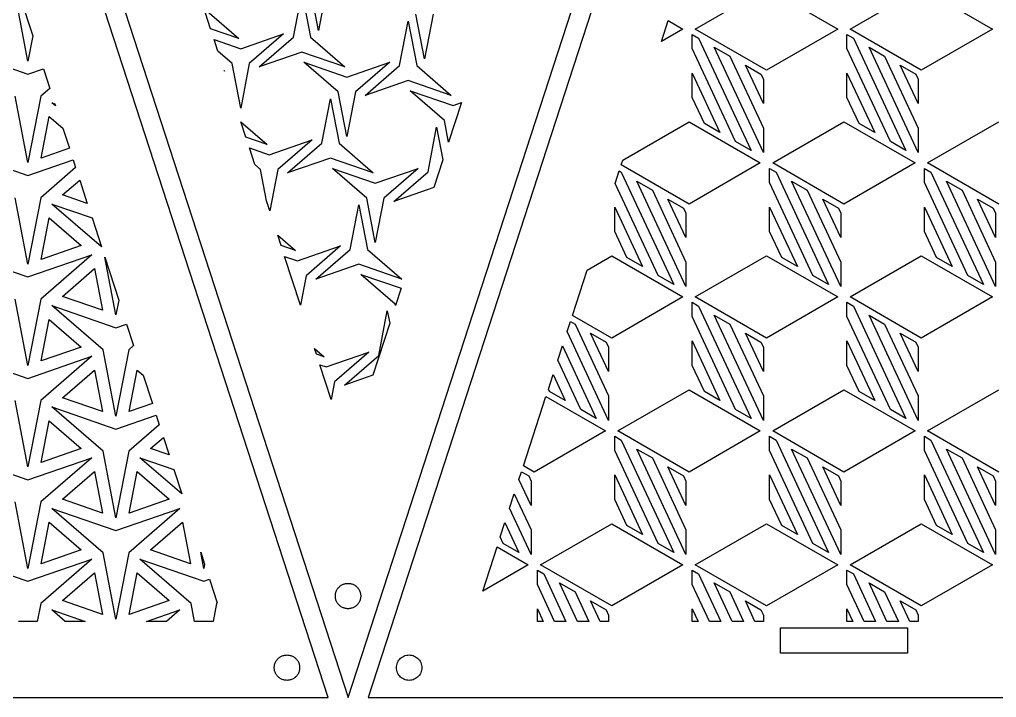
# Model space of a CAD drawing. Header units: metres. Extents: x 20 to 1108, y 20 to 485.
# Drawn here: x 355.8 to 509.8, y 253.8 to 360.8 of the extents above; entities that cross this region are included whole.
import ezdxf

# ---------------------------------------------------------------- set-up
doc = ezdxf.new("R2010")
doc.units = ezdxf.units.M

msp = doc.modelspace()

# ---------------------------------------------------------------- linework, layer by layer
for p, q in [((404.463, 253.826), (329.463, 484.652)), ((332.617, 484.652), (407.617, 253.826)), ((407.617, 253.826), (482.617, 484.652)), ((485.772, 484.652), (410.772, 253.826)), ((354.384, 369.121), (357.943, 358.169)), ((385.964, 359.301), (383.269, 367.597)), ((399.009, 357.968), (400.361, 364.991)), ((400.361, 364.991), (401.712, 357.969)), ((402.949, 359.042), (401.597, 366.067)), ((404.3, 366.067), (402.949, 359.042)), ((462.348, 359.262), (473.572, 365.742)), ((473.572, 365.742), (484.796, 359.262)), ((486.747, 359.262), (497.972, 365.742)), ((497.972, 365.742), (509.196, 359.262)), ((357.176, 354.188), (355.16, 364.662)), ((384.982, 362.45), (390.389, 357.769)), ((415.74, 353.486), (417.091, 360.509)), ((417.091, 360.509), (418.443, 353.486)), ((419.679, 354.56), (418.327, 361.583)), ((421.031, 361.583), (419.679, 354.56)), ((457.013, 357.31), (458.081, 360.599)), ((458.081, 360.599), (460.396, 359.262)), ((390.389, 357.769), (385.964, 359.301)), ((460.396, 359.262), (457.013, 357.31)), ((473.572, 352.782), (462.348, 359.262)), ((484.796, 359.262), (473.572, 352.782)), ((497.972, 352.782), (486.747, 359.262)), ((509.196, 359.262), (497.972, 352.782)), ((357.943, 358.169), (357.176, 354.188)), ((387.117, 355.752), (386.513, 357.611)), ((386.513, 357.611), (390.701, 356.16)), ((390.701, 356.16), (397.459, 358.501)), ((397.459, 358.501), (392.053, 353.819)), ((393.603, 353.285), (399.009, 357.968)), ((401.712, 357.969), (407.118, 353.285)), ((461.86, 356.166), (461.86, 358.417)), ((461.86, 358.417), (462.879, 357.829)), ((462.879, 357.829), (471.15, 340.094)), ((486.26, 356.166), (486.26, 358.417)), ((486.26, 358.417), (487.28, 357.829)), ((487.28, 357.829), (495.55, 340.094)), ((389.35, 353.819), (387.117, 355.752)), ((468.694, 341.512), (461.86, 356.166)), ((465.336, 356.41), (467.791, 354.993)), ((473.084, 339.795), (465.336, 356.41)), ((493.094, 341.512), (486.26, 356.166)), ((489.736, 356.41), (492.192, 354.993)), ((497.484, 339.795), (489.736, 356.41)), ((347.096, 355.647), (357.176, 352.154)), ((400.361, 355.626), (393.603, 353.285)), ((407.118, 353.285), (400.361, 355.626)), ((467.791, 354.993), (473.084, 343.643)), ((492.192, 354.993), (497.484, 343.643)), ((357.176, 352.154), (359.621, 353.001)), ((359.621, 353.001), (360.627, 349.905)), ((388.107, 352.708), (388.114, 352.744)), ((388.14, 352.604), (388.107, 352.708)), ((388.114, 352.744), (388.14, 352.604)), ((390.701, 346.795), (389.35, 353.819)), ((392.053, 353.819), (390.701, 346.795)), ((406.08, 349.335), (400.673, 354.019)), ((400.673, 354.019), (407.432, 351.678)), ((407.432, 351.678), (414.19, 354.019)), ((414.19, 354.019), (408.784, 349.336)), ((410.332, 348.803), (415.74, 353.486)), ((418.443, 353.486), (423.849, 348.803)), ((470.247, 353.575), (472.704, 352.157)), ((473.084, 347.492), (470.247, 353.575)), ((494.648, 353.575), (497.103, 352.157)), ((497.484, 347.492), (494.648, 353.575)), ((417.091, 351.144), (410.332, 348.803)), ((423.849, 348.803), (417.091, 351.144)), ((461.86, 348.468), (461.86, 352.318)), ((461.86, 352.318), (466.238, 342.93)), ((472.704, 352.157), (473.084, 351.341)), ((473.084, 351.341), (473.084, 347.492)), ((486.26, 348.468), (486.26, 352.318)), ((486.26, 352.318), (490.638, 342.93)), ((497.103, 352.157), (497.484, 351.341)), ((497.484, 351.341), (497.484, 347.492)), ((360.627, 349.905), (359.192, 348.662)), ((422.811, 344.854), (417.404, 349.535)), ((417.404, 349.535), (424.162, 347.194)), ((357.176, 338.187), (355.16, 348.662)), ((359.192, 348.662), (357.176, 338.187)), ((403.492, 341.237), (404.843, 348.262)), ((404.843, 348.262), (406.195, 341.237)), ((407.432, 342.313), (406.08, 349.335)), ((408.784, 349.336), (407.432, 342.313)), ((463.781, 344.349), (461.86, 348.468)), ((488.181, 344.349), (486.26, 348.468)), ((360.952, 347.646), (361.413, 347.486)), ((361.522, 347.152), (360.952, 347.646)), ((361.413, 347.486), (361.522, 347.152)), ((425.486, 347.653), (423.467, 341.44)), ((424.162, 347.194), (425.486, 347.653)), ((359.271, 338.911), (360.533, 345.469)), ((360.533, 345.469), (362.67, 343.617)), ((362.67, 343.617), (363.701, 340.446)), ((391.521, 342.198), (390.734, 344.621)), ((390.734, 344.621), (394.871, 341.038)), ((420.222, 336.754), (421.574, 343.778)), ((421.574, 343.778), (422.561, 338.65)), ((423.467, 341.44), (422.811, 344.854)), ((450.928, 338.582), (461.372, 344.611)), ((461.372, 344.611), (472.596, 338.132)), ((466.238, 342.93), (463.781, 344.349)), ((473.084, 343.643), (473.084, 339.795)), ((474.547, 338.132), (485.772, 344.611)), ((485.772, 344.611), (496.997, 338.132)), ((490.638, 342.93), (488.181, 344.349)), ((497.484, 343.643), (497.484, 339.795)), ((498.948, 338.132), (510.172, 344.611)), ((394.871, 341.038), (391.521, 342.198)), ((363.701, 340.446), (359.271, 338.911)), ((392.926, 337.873), (392.071, 340.509)), ((392.071, 340.509), (395.184, 339.43)), ((395.184, 339.43), (401.943, 341.771)), ((401.943, 341.771), (396.535, 337.088)), ((398.085, 336.556), (403.492, 341.237)), ((406.195, 341.237), (411.602, 336.556)), ((471.15, 340.094), (468.694, 341.512)), ((495.55, 340.094), (493.094, 341.512)), ((347.096, 339.646), (357.176, 336.154)), ((404.843, 338.897), (398.085, 336.556)), ((411.602, 336.556), (404.843, 338.897)), ((357.176, 336.154), (364.294, 338.62)), ((364.685, 337.419), (359.192, 332.662)), ((364.294, 338.62), (364.685, 337.419)), ((393.832, 337.088), (392.926, 337.873)), ((410.563, 332.606), (405.157, 337.288)), ((405.157, 337.288), (411.914, 334.946)), ((411.914, 334.946), (418.673, 337.287)), ((418.673, 337.287), (413.266, 332.606)), ((422.561, 338.65), (421.135, 334.262)), ((450.682, 337.823), (450.928, 338.582)), ((461.372, 331.651), (450.682, 337.823)), ((472.596, 338.132), (461.372, 331.651)), ((474.06, 335.035), (474.06, 337.286)), ((474.06, 337.286), (475.08, 336.697)), ((485.772, 331.651), (474.547, 338.132)), ((496.997, 338.132), (485.772, 331.651)), ((498.46, 335.035), (498.46, 337.286)), ((498.46, 337.286), (499.48, 336.697)), ((510.172, 331.651), (498.948, 338.132)), ((394.779, 332.174), (393.832, 337.088)), ((396.535, 337.088), (395.288, 330.605)), ((414.816, 332.072), (420.222, 336.754)), ((449.728, 334.889), (450.373, 336.874)), ((450.373, 336.874), (450.68, 336.697)), ((450.68, 336.697), (458.95, 318.962)), ((475.08, 336.697), (483.35, 318.962)), ((499.48, 336.697), (507.75, 318.962)), ((362.627, 333.098), (365.328, 335.437)), ((365.328, 335.437), (366.528, 331.746)), ((421.135, 334.262), (414.816, 332.072)), ((456.494, 320.381), (449.728, 334.889)), ((453.136, 335.279), (455.591, 333.862)), ((460.884, 318.664), (453.136, 335.279)), ((480.894, 320.381), (474.06, 335.035)), ((477.536, 335.279), (479.992, 333.862)), ((485.285, 318.664), (477.536, 335.279)), ((505.293, 320.381), (498.46, 335.035)), ((501.936, 335.279), (504.392, 333.862)), ((509.684, 318.664), (501.936, 335.279)), ((357.176, 322.187), (355.16, 332.662)), ((359.192, 332.662), (357.176, 322.187)), ((366.528, 331.746), (362.627, 333.098)), ((411.914, 325.582), (410.563, 332.606)), ((413.266, 332.606), (411.914, 325.582)), ((455.591, 333.862), (460.884, 322.512)), ((479.992, 333.862), (485.285, 322.512)), ((504.392, 333.862), (509.684, 322.512)), ((360.952, 331.646), (367.272, 329.457)), ((368.756, 324.888), (360.952, 331.646)), ((395.288, 330.605), (394.779, 332.174)), ((407.975, 324.508), (409.326, 331.531)), ((409.326, 331.531), (410.678, 324.508)), ((449.66, 327.337), (449.66, 331.187)), ((449.66, 331.187), (454.038, 321.799)), ((458.047, 332.444), (460.503, 331.026)), ((460.884, 326.36), (458.047, 332.444)), ((474.06, 327.337), (474.06, 331.187)), ((474.06, 331.187), (478.438, 321.799)), ((482.448, 332.444), (484.904, 331.026)), ((485.285, 326.36), (482.448, 332.444)), ((498.46, 327.337), (498.46, 331.187)), ((498.46, 331.187), (502.838, 321.799)), ((506.847, 332.444), (509.303, 331.026)), ((509.684, 326.36), (506.847, 332.444)), ((460.503, 331.026), (460.884, 330.21)), ((460.884, 330.21), (460.884, 326.36)), ((484.904, 331.026), (485.285, 330.21)), ((485.285, 330.21), (485.285, 326.36)), ((509.303, 331.026), (509.684, 330.21)), ((509.684, 330.21), (509.684, 326.36)), ((359.271, 322.911), (360.533, 329.469)), ((360.533, 329.469), (365.58, 325.098)), ((367.272, 329.457), (368.756, 324.888)), ((397.078, 325.097), (396.543, 326.742)), ((396.543, 326.742), (399.355, 324.308)), ((451.581, 323.217), (449.66, 327.337)), ((475.981, 323.217), (474.06, 327.337)), ((500.381, 323.217), (498.46, 327.337)), ((365.58, 325.098), (359.271, 322.911)), ((399.355, 324.308), (397.078, 325.097)), ((399.667, 322.699), (406.425, 325.04)), ((406.425, 325.04), (401.019, 320.359)), ((347.096, 323.646), (357.176, 320.154)), ((357.176, 320.154), (367.256, 323.646)), ((367.256, 323.646), (359.192, 316.662)), ((397.627, 323.406), (399.667, 322.699)), ((400.125, 315.717), (397.627, 323.406)), ((402.569, 319.824), (407.975, 324.508)), ((410.678, 324.508), (416.084, 319.824)), ((445.294, 321.241), (449.172, 323.481)), ((449.172, 323.481), (460.396, 317)), ((462.348, 317), (473.572, 323.481)), ((473.572, 323.481), (484.796, 317)), ((486.747, 317), (497.972, 323.481)), ((497.972, 323.481), (509.196, 317)), ((369.287, 323.252), (371.479, 316.508)), ((371.033, 314.187), (369.287, 323.252)), ((409.326, 322.165), (402.569, 319.824)), ((416.084, 319.824), (409.326, 322.165)), ((454.038, 321.799), (451.581, 323.217)), ((460.884, 322.512), (460.884, 318.664)), ((478.438, 321.799), (475.981, 323.217)), ((485.285, 322.512), (485.285, 318.664)), ((502.838, 321.799), (500.381, 323.217)), ((509.684, 322.512), (509.684, 318.664)), ((362.627, 317.098), (367.675, 321.469)), ((367.675, 321.469), (368.938, 314.911)), ((401.019, 320.359), (400.125, 315.717)), ((415.046, 315.875), (409.639, 320.558)), ((409.639, 320.558), (415.97, 318.364)), ((442.973, 314.099), (445.294, 321.241)), ((458.95, 318.962), (456.494, 320.381)), ((483.35, 318.962), (480.894, 320.381)), ((507.75, 318.962), (505.293, 320.381)), ((415.97, 318.364), (415.088, 315.652)), ((357.176, 306.187), (355.16, 316.662)), ((359.192, 316.662), (357.176, 306.187)), ((368.938, 314.911), (362.627, 317.098)), ((371.479, 316.508), (371.033, 314.187)), ((415.088, 315.652), (415.046, 315.875)), ((460.396, 317), (449.172, 310.521)), ((461.86, 313.904), (461.86, 316.155)), ((461.86, 316.155), (462.879, 315.567)), ((473.572, 310.521), (462.348, 317)), ((484.796, 317), (473.572, 310.521)), ((486.26, 313.904), (486.26, 316.155)), ((486.26, 316.155), (487.28, 315.567)), ((497.972, 310.521), (486.747, 317)), ((509.196, 317), (497.972, 310.521)), ((369.017, 308.662), (360.952, 315.646)), ((360.952, 315.646), (371.033, 312.154)), ((412.457, 307.777), (413.809, 314.801)), ((413.809, 314.801), (414.182, 312.862)), ((462.879, 315.567), (471.15, 297.831)), ((465.336, 314.149), (467.791, 312.732)), ((473.084, 297.533), (465.336, 314.149)), ((487.28, 315.567), (495.55, 297.831)), ((489.736, 314.149), (492.192, 312.732)), ((497.484, 297.533), (489.736, 314.149)), ((359.271, 306.911), (360.533, 313.469)), ((360.533, 313.469), (365.58, 309.098)), ((371.033, 312.154), (372.705, 312.734)), ((372.705, 312.734), (373.813, 309.324)), ((414.182, 312.862), (411.51, 304.64)), ((442.146, 311.554), (442.665, 313.151)), ((442.665, 313.151), (443.392, 312.732)), ((449.172, 310.521), (442.973, 314.099)), ((443.392, 312.732), (448.684, 301.381)), ((468.694, 299.249), (461.86, 313.904)), ((467.791, 312.732), (473.084, 301.381)), ((493.094, 299.249), (486.26, 313.904)), ((492.192, 312.732), (497.484, 301.381)), ((448.684, 297.533), (442.146, 311.554)), ((445.847, 311.313), (448.303, 309.896)), ((448.684, 305.23), (445.847, 311.313)), ((470.247, 311.313), (472.704, 309.896)), ((473.084, 305.23), (470.247, 311.313)), ((494.648, 311.313), (497.103, 309.896)), ((497.484, 305.23), (494.648, 311.313)), ((448.303, 309.896), (448.684, 309.078)), ((461.86, 306.206), (461.86, 310.056)), ((461.86, 310.056), (466.238, 300.668)), ((472.704, 309.896), (473.084, 309.078)), ((486.26, 306.206), (486.26, 310.056)), ((486.26, 310.056), (490.638, 300.668)), ((497.103, 309.896), (497.484, 309.078)), ((365.58, 309.098), (359.271, 306.911)), ((371.033, 298.187), (369.017, 308.662)), ((373.048, 308.662), (371.033, 298.187)), ((373.813, 309.324), (373.048, 308.662)), ((402.635, 307.994), (402.352, 308.863)), ((402.352, 308.863), (403.837, 307.577)), ((403.837, 307.577), (402.635, 307.994)), ((404.15, 305.97), (410.909, 308.311)), ((410.909, 308.311), (405.502, 303.628)), ((440.672, 307.017), (441.409, 309.285)), ((441.409, 309.285), (446.75, 297.831)), ((448.684, 309.078), (448.684, 305.23)), ((473.084, 309.078), (473.084, 305.23)), ((497.484, 309.078), (497.484, 305.23)), ((347.096, 307.646), (357.176, 304.154)), ((357.176, 304.154), (367.256, 307.646)), ((367.256, 307.646), (359.192, 300.662)), ((407.051, 303.095), (412.457, 307.777)), ((444.293, 299.249), (440.672, 307.017)), ((362.627, 301.098), (367.675, 305.469)), ((367.675, 305.469), (368.938, 298.911)), ((373.127, 298.911), (374.389, 305.469)), ((374.389, 305.469), (375.33, 304.653)), ((403.184, 306.305), (404.15, 305.97)), ((404.963, 300.828), (403.184, 306.305)), ((463.781, 302.086), (461.86, 306.206)), ((488.181, 302.086), (486.26, 306.206)), ((375.33, 304.653), (376.784, 300.179)), ((405.502, 303.628), (404.963, 300.828)), ((411.51, 304.64), (407.051, 303.095)), ((439.198, 302.48), (439.935, 304.748)), ((439.935, 304.748), (441.838, 300.668)), ((439.381, 302.086), (439.198, 302.48)), ((441.838, 300.668), (439.381, 302.086)), ((450.148, 295.869), (461.372, 302.35)), ((461.372, 302.35), (472.596, 295.869)), ((466.238, 300.668), (463.781, 302.086)), ((474.547, 295.869), (485.772, 302.35)), ((485.772, 302.35), (496.997, 295.869)), ((490.638, 300.668), (488.181, 302.086)), ((498.948, 295.869), (510.172, 302.35)), ((357.176, 290.187), (355.16, 300.662)), ((359.192, 300.662), (357.176, 290.187)), ((368.938, 298.911), (362.627, 301.098)), ((435.265, 290.375), (438.811, 301.288)), ((438.811, 301.288), (448.196, 295.869)), ((448.684, 301.381), (448.684, 297.533)), ((473.084, 301.381), (473.084, 297.533)), ((497.484, 301.381), (497.484, 297.533)), ((369.017, 292.662), (360.952, 299.646)), ((360.952, 299.646), (371.033, 296.154)), ((376.784, 300.179), (373.127, 298.911)), ((446.75, 297.831), (444.293, 299.249)), ((471.15, 297.831), (468.694, 299.249)), ((495.55, 297.831), (493.094, 299.249)), ((359.271, 290.911), (360.533, 297.469)), ((360.533, 297.469), (365.58, 293.098)), ((371.033, 296.154), (377.378, 298.353)), ((377.378, 298.353), (377.87, 296.838)), ((377.87, 296.838), (373.048, 292.662)), ((448.196, 295.869), (436.972, 289.39)), ((461.372, 289.39), (450.148, 295.869)), ((472.596, 295.869), (461.372, 289.39)), ((485.772, 289.39), (474.547, 295.869)), ((496.997, 295.869), (485.772, 289.39)), ((510.172, 289.39), (498.948, 295.869)), ((376.484, 293.098), (378.514, 294.856)), ((378.514, 294.856), (379.415, 292.082)), ((449.66, 292.774), (449.66, 295.025)), ((449.66, 295.025), (450.68, 294.436)), ((450.68, 294.436), (458.95, 276.7)), ((474.06, 292.774), (474.06, 295.025)), ((474.06, 295.025), (475.08, 294.436)), ((475.08, 294.436), (483.35, 276.7)), ((498.46, 292.774), (498.46, 295.025)), ((498.46, 295.025), (499.48, 294.436)), ((499.48, 294.436), (507.75, 276.7)), ((365.58, 293.098), (359.271, 290.911)), ((371.033, 282.187), (369.017, 292.662)), ((373.048, 292.662), (371.033, 282.187)), ((379.415, 292.082), (376.484, 293.098)), ((456.494, 278.119), (449.66, 292.774)), ((453.136, 293.018), (455.591, 291.601)), ((460.884, 276.402), (453.136, 293.018)), ((480.894, 278.119), (474.06, 292.774)), ((477.536, 293.018), (479.992, 291.601)), ((485.285, 276.402), (477.536, 293.018)), ((505.293, 278.119), (498.46, 292.774)), ((501.936, 293.018), (504.392, 291.601)), ((509.684, 276.402), (501.936, 293.018)), ((347.096, 291.646), (357.176, 288.154)), ((357.176, 288.154), (367.256, 291.646)), ((367.256, 291.646), (359.192, 284.662)), ((374.809, 291.646), (380.159, 289.792)), ((381.416, 285.924), (374.809, 291.646)), ((455.591, 291.601), (460.884, 280.25)), ((479.992, 291.601), (485.285, 280.25)), ((504.392, 291.601), (509.684, 280.25)), ((380.159, 289.792), (381.416, 285.924)), ((436.972, 289.39), (435.265, 290.375)), ((458.047, 290.183), (460.503, 288.765)), ((460.884, 284.099), (458.047, 290.183)), ((482.448, 290.183), (484.904, 288.765)), ((485.285, 284.099), (482.448, 290.183)), ((506.847, 290.183), (509.303, 288.765)), ((509.684, 284.099), (506.847, 290.183)), ((362.627, 285.098), (367.675, 289.469)), ((367.675, 289.469), (368.937, 282.912)), ((373.127, 282.911), (374.389, 289.469)), ((374.389, 289.469), (379.437, 285.098)), ((434.564, 288.217), (434.956, 289.427)), ((436.484, 284.099), (434.564, 288.217)), ((434.956, 289.427), (436.103, 288.765)), ((436.103, 288.765), (436.484, 287.948)), ((436.484, 287.948), (436.484, 284.099)), ((449.66, 285.075), (449.66, 288.925)), ((449.66, 288.925), (454.038, 279.537)), ((460.503, 288.765), (460.884, 287.948)), ((460.884, 287.948), (460.884, 284.099)), ((474.06, 285.075), (474.06, 288.925)), ((474.06, 288.925), (478.438, 279.537)), ((484.904, 288.765), (485.285, 287.948)), ((485.285, 287.948), (485.285, 284.099)), ((498.46, 285.075), (498.46, 288.925)), ((498.46, 288.925), (502.838, 279.537)), ((509.303, 288.765), (509.684, 287.948)), ((509.684, 287.948), (509.684, 284.099)), ((368.937, 282.912), (362.627, 285.098)), ((379.437, 285.098), (373.127, 282.911)), ((433.09, 283.681), (433.827, 285.949)), ((433.827, 285.949), (436.484, 280.25)), ((451.581, 280.955), (449.66, 285.075)), ((475.981, 280.955), (474.06, 285.075)), ((500.381, 280.955), (498.46, 285.075)), ((357.176, 274.187), (355.16, 284.662)), ((359.192, 284.662), (357.176, 274.187)), ((369.016, 276.662), (360.952, 283.646)), ((360.952, 283.646), (371.033, 280.154)), ((371.033, 280.154), (381.113, 283.647)), ((381.113, 283.647), (373.048, 276.662)), ((436.484, 276.402), (433.09, 283.681)), ((359.271, 274.911), (360.533, 281.469)), ((360.533, 281.469), (365.58, 277.098)), ((376.484, 277.098), (381.532, 281.469)), ((381.532, 281.469), (382.793, 274.912)), ((431.616, 279.145), (432.353, 281.412)), ((432.353, 281.412), (434.55, 276.7)), ((436.484, 280.25), (436.484, 276.402)), ((437.948, 274.739), (449.172, 281.219)), ((449.172, 281.219), (460.396, 274.739)), ((454.038, 279.537), (451.581, 280.955)), ((460.884, 280.25), (460.884, 276.402)), ((462.348, 274.739), (473.572, 281.219)), ((473.572, 281.219), (484.796, 274.739)), ((478.438, 279.537), (475.981, 280.955)), ((485.285, 280.25), (485.285, 276.402)), ((486.747, 274.739), (497.972, 281.219)), ((497.972, 281.219), (509.196, 274.739)), ((502.838, 279.537), (500.381, 280.955)), ((509.684, 280.25), (509.684, 276.402)), ((432.094, 278.119), (431.616, 279.145)), ((428.842, 270.609), (431.102, 277.565)), ((431.102, 277.565), (435.997, 274.739)), ((434.55, 276.7), (432.094, 278.119)), ((458.95, 276.7), (456.494, 278.119)), ((483.35, 276.7), (480.894, 278.119)), ((507.75, 276.7), (505.293, 278.119)), ((347.096, 275.646), (357.176, 272.154)), ((357.176, 272.154), (367.256, 275.647)), ((367.256, 275.647), (359.192, 268.662)), ((365.58, 277.098), (359.271, 274.911)), ((371.033, 266.187), (369.016, 276.662)), ((373.048, 276.662), (371.033, 266.187)), ((382.872, 268.662), (374.809, 275.647)), ((374.809, 275.647), (384.889, 272.154)), ((382.793, 274.912), (376.484, 277.098)), ((384.393, 276.763), (385.016, 274.846)), ((384.889, 274.187), (384.393, 276.763)), ((385.016, 274.846), (384.889, 274.187)), ((435.997, 274.739), (428.842, 270.609)), ((449.172, 268.259), (437.948, 274.739)), ((460.396, 274.739), (449.172, 268.259)), ((473.572, 268.259), (462.348, 274.739)), ((484.796, 274.739), (473.572, 268.259)), ((497.972, 268.259), (486.747, 274.739)), ((509.196, 274.739), (497.972, 268.259)), ((362.627, 269.098), (367.675, 273.469)), ((367.675, 273.469), (368.937, 266.912)), ((373.127, 266.912), (374.389, 273.469)), ((374.389, 273.469), (379.437, 269.098)), ((437.46, 271.643), (437.46, 273.894)), ((437.46, 273.894), (438.48, 273.305)), ((438.48, 273.305), (441.967, 265.826)), ((461.86, 271.643), (461.86, 273.894)), ((461.86, 273.894), (462.879, 273.305)), ((462.879, 273.305), (466.368, 265.826)), ((486.26, 271.643), (486.26, 273.894)), ((486.26, 273.894), (487.28, 273.305)), ((487.28, 273.305), (490.767, 265.826)), ((384.889, 272.154), (385.789, 272.466)), ((385.789, 272.466), (386.998, 268.744)), ((405.929, 270.898), (405.999, 271.001)), ((405.999, 271.001), (406.076, 271.102)), ((406.076, 271.102), (406.159, 271.195)), ((406.159, 271.195), (406.248, 271.284)), ((406.248, 271.284), (406.343, 271.367)), ((406.343, 271.367), (406.442, 271.444)), ((406.442, 271.444), (406.546, 271.515)), ((406.546, 271.515), (406.654, 271.578)), ((406.654, 271.578), (406.766, 271.636)), ((406.766, 271.636), (406.881, 271.686)), ((406.881, 271.686), (406.999, 271.729)), ((406.999, 271.729), (407.12, 271.764)), ((407.12, 271.764), (407.242, 271.79)), ((407.242, 271.79), (407.367, 271.811)), ((407.367, 271.811), (407.492, 271.822)), ((407.492, 271.822), (407.617, 271.826)), ((407.617, 271.826), (407.743, 271.822)), ((407.743, 271.822), (407.868, 271.811)), ((407.868, 271.811), (407.992, 271.79)), ((407.992, 271.79), (408.115, 271.764)), ((408.115, 271.764), (408.236, 271.729)), ((408.236, 271.729), (408.354, 271.686)), ((408.354, 271.686), (408.469, 271.636)), ((408.469, 271.636), (408.581, 271.578)), ((408.581, 271.578), (408.689, 271.515)), ((408.689, 271.515), (408.793, 271.444)), ((408.793, 271.444), (408.892, 271.367)), ((408.892, 271.367), (408.987, 271.284)), ((408.987, 271.284), (409.076, 271.195)), ((409.076, 271.195), (409.159, 271.102)), ((409.159, 271.102), (409.236, 271.001)), ((409.236, 271.001), (409.306, 270.898)), ((440.172, 265.826), (437.46, 271.643)), ((443.762, 265.826), (440.936, 271.887)), ((440.936, 271.887), (443.392, 270.47)), ((464.573, 265.826), (461.86, 271.643)), ((468.163, 265.826), (465.336, 271.887)), ((465.336, 271.887), (467.791, 270.47)), ((488.972, 265.826), (486.26, 271.643)), ((492.562, 265.826), (489.736, 271.887)), ((489.736, 271.887), (492.192, 270.47)), ((405.617, 269.826), (405.621, 269.951)), ((405.621, 269.7), (405.617, 269.826)), ((405.621, 269.951), (405.633, 270.076)), ((405.633, 269.575), (405.621, 269.7)), ((405.633, 270.076), (405.653, 270.201)), ((405.653, 269.451), (405.633, 269.575)), ((405.653, 270.201), (405.68, 270.323)), ((405.68, 270.323), (405.715, 270.444)), ((405.715, 270.444), (405.758, 270.563)), ((405.758, 270.563), (405.808, 270.678)), ((405.808, 270.678), (405.865, 270.789)), ((405.865, 270.789), (405.929, 270.898)), ((409.306, 270.898), (409.37, 270.789)), ((409.37, 270.789), (409.427, 270.678)), ((409.427, 270.678), (409.477, 270.563)), ((409.477, 270.563), (409.52, 270.444)), ((409.52, 270.444), (409.555, 270.323)), ((409.555, 270.323), (409.582, 270.201)), ((409.582, 270.201), (409.602, 270.076)), ((409.602, 269.575), (409.582, 269.451)), ((409.602, 270.076), (409.614, 269.951)), ((409.614, 269.7), (409.602, 269.575)), ((409.614, 269.951), (409.617, 269.826)), ((409.617, 269.826), (409.614, 269.7)), ((443.392, 270.47), (445.557, 265.826)), ((467.791, 270.47), (469.956, 265.826)), ((492.192, 270.47), (494.357, 265.826)), ((359.192, 268.662), (358.646, 265.826)), ((368.937, 266.912), (362.627, 269.098)), ((379.437, 269.098), (373.127, 266.912)), ((383.418, 265.826), (382.872, 268.662)), ((386.905, 268.662), (386.359, 265.826)), ((386.998, 268.744), (386.905, 268.662)), ((405.68, 269.328), (405.653, 269.451)), ((405.715, 269.208), (405.68, 269.328)), ((405.758, 269.091), (405.715, 269.208)), ((405.808, 268.975), (405.758, 269.091)), ((405.865, 268.862), (405.808, 268.975)), ((405.929, 268.754), (405.865, 268.862)), ((405.999, 268.651), (405.929, 268.754)), ((406.076, 268.552), (405.999, 268.651)), ((406.159, 268.457), (406.076, 268.552)), ((406.248, 268.368), (406.159, 268.457)), ((406.343, 268.285), (406.248, 268.368)), ((406.442, 268.208), (406.343, 268.285)), ((406.546, 268.138), (406.442, 268.208)), ((406.654, 268.073), (406.546, 268.138)), ((406.766, 268.017), (406.654, 268.073)), ((406.881, 267.967), (406.766, 268.017)), ((406.999, 267.925), (406.881, 267.967)), ((407.12, 267.89), (406.999, 267.925)), ((408.236, 267.925), (408.115, 267.89)), ((408.354, 267.967), (408.236, 267.925)), ((408.469, 268.017), (408.354, 267.967)), ((408.581, 268.073), (408.469, 268.017)), ((408.689, 268.138), (408.581, 268.073)), ((408.793, 268.208), (408.689, 268.138)), ((408.892, 268.285), (408.793, 268.208)), ((408.987, 268.368), (408.892, 268.285)), ((409.076, 268.457), (408.987, 268.368)), ((409.159, 268.552), (409.076, 268.457)), ((409.236, 268.651), (409.159, 268.552)), ((409.306, 268.754), (409.236, 268.651)), ((409.37, 268.862), (409.306, 268.754)), ((409.427, 268.975), (409.37, 268.862)), ((409.477, 269.091), (409.427, 268.975)), ((409.52, 269.208), (409.477, 269.091)), ((409.555, 269.328), (409.52, 269.208)), ((409.582, 269.451), (409.555, 269.328)), ((447.352, 265.826), (445.847, 269.052)), ((445.847, 269.052), (448.303, 267.634)), ((471.751, 265.826), (470.247, 269.052)), ((470.247, 269.052), (472.704, 267.634)), ((496.152, 265.826), (494.648, 269.052)), ((494.648, 269.052), (497.103, 267.634)), ((363.054, 265.826), (360.952, 267.647)), ((360.952, 267.647), (366.206, 265.826)), ((375.859, 265.826), (381.113, 267.647)), ((381.113, 267.647), (379.011, 265.826)), ((407.242, 267.861), (407.12, 267.89)), ((407.367, 267.843), (407.242, 267.861)), ((407.492, 267.83), (407.367, 267.843)), ((407.617, 267.826), (407.492, 267.83)), ((407.743, 267.83), (407.617, 267.826)), ((407.868, 267.843), (407.743, 267.83)), ((407.992, 267.861), (407.868, 267.843)), ((408.115, 267.89), (407.992, 267.861)), ((437.46, 265.826), (437.46, 267.795)), ((437.46, 267.795), (438.378, 265.826)), ((448.303, 267.634), (448.684, 266.818)), ((448.684, 266.818), (448.684, 265.826)), ((461.86, 265.826), (461.86, 267.795)), ((461.86, 267.795), (462.778, 265.826)), ((472.704, 267.634), (473.084, 266.818)), ((473.084, 266.818), (473.084, 265.826)), ((486.26, 265.826), (486.26, 267.795)), ((486.26, 267.795), (487.178, 265.826)), ((497.103, 267.634), (497.484, 266.818)), ((497.484, 266.818), (497.484, 265.826)), ((358.646, 265.826), (355.705, 265.826)), ((366.206, 265.826), (363.054, 265.826)), ((379.011, 265.826), (375.859, 265.826)), ((386.359, 265.826), (383.418, 265.826)), ((438.378, 265.826), (437.46, 265.826)), ((441.967, 265.826), (440.172, 265.826)), ((445.557, 265.826), (443.762, 265.826)), ((448.684, 265.826), (447.352, 265.826)), ((462.778, 265.826), (461.86, 265.826)), ((466.368, 265.826), (464.573, 265.826)), ((469.956, 265.826), (468.163, 265.826)), ((473.084, 265.826), (471.751, 265.826)), ((487.178, 265.826), (486.26, 265.826)), ((490.767, 265.826), (488.972, 265.826)), ((494.357, 265.826), (492.562, 265.826)), ((497.484, 265.826), (496.152, 265.826)), ((475.772, 260.826), (475.772, 264.826)), ((475.772, 264.826), (495.772, 264.826)), ((495.772, 264.826), (495.772, 260.826)), ((396.816, 260.147), (396.919, 260.217)), ((396.919, 260.217), (397.028, 260.281)), ((397.028, 260.281), (397.14, 260.338)), ((397.14, 260.338), (397.255, 260.388)), ((397.255, 260.388), (397.373, 260.431)), ((397.373, 260.431), (397.493, 260.466)), ((397.493, 260.466), (397.617, 260.493)), ((397.617, 260.493), (397.741, 260.513)), ((397.741, 260.513), (397.866, 260.525)), ((397.866, 260.525), (397.992, 260.528)), ((397.992, 260.528), (398.117, 260.525)), ((398.117, 260.525), (398.242, 260.513)), ((398.242, 260.513), (398.366, 260.493)), ((398.366, 260.493), (398.489, 260.466)), ((398.489, 260.466), (398.609, 260.431)), ((398.609, 260.431), (398.727, 260.388)), ((398.727, 260.388), (398.843, 260.338)), ((398.843, 260.338), (398.954, 260.281)), ((398.954, 260.281), (399.063, 260.217)), ((399.063, 260.217), (399.166, 260.147)), ((416.069, 260.147), (416.244, 260.261)), ((416.244, 260.261), (416.431, 260.356)), ((416.431, 260.356), (416.626, 260.431)), ((416.626, 260.431), (416.829, 260.484)), ((416.829, 260.484), (417.035, 260.518)), ((417.035, 260.518), (417.244, 260.528)), ((417.244, 260.528), (417.454, 260.518)), ((417.454, 260.518), (417.66, 260.484)), ((417.66, 260.484), (417.862, 260.431)), ((417.862, 260.431), (418.057, 260.356)), ((418.057, 260.356), (418.244, 260.261)), ((418.244, 260.261), (418.419, 260.147)), ((495.772, 260.826), (475.772, 260.826)), ((395.995, 258.654), (396.007, 258.779)), ((396.007, 258.779), (396.027, 258.903)), ((396.027, 258.903), (396.054, 259.026)), ((396.054, 259.026), (396.089, 259.147)), ((396.089, 259.147), (396.131, 259.265)), ((396.131, 259.265), (396.181, 259.38)), ((396.181, 259.38), (396.239, 259.492)), ((396.239, 259.492), (396.302, 259.601)), ((396.302, 259.601), (396.373, 259.704)), ((396.373, 259.704), (396.45, 259.804)), ((396.45, 259.804), (396.534, 259.898)), ((396.534, 259.898), (396.622, 259.986)), ((396.622, 259.986), (396.716, 260.069)), ((396.716, 260.069), (396.816, 260.147)), ((399.166, 260.147), (399.266, 260.069)), ((399.266, 260.069), (399.361, 259.986)), ((399.361, 259.986), (399.449, 259.898)), ((399.449, 259.898), (399.533, 259.804)), ((399.533, 259.804), (399.609, 259.704)), ((399.609, 259.704), (399.68, 259.601)), ((399.68, 259.601), (399.743, 259.492)), ((399.743, 259.492), (399.801, 259.38)), ((399.801, 259.38), (399.851, 259.265)), ((399.851, 259.265), (399.893, 259.147)), ((399.893, 259.147), (399.928, 259.026)), ((399.928, 259.026), (399.955, 258.903)), ((399.955, 258.903), (399.975, 258.779)), ((399.975, 258.779), (399.987, 258.654)), ((415.244, 258.528), (415.255, 258.737)), ((415.255, 258.737), (415.288, 258.944)), ((415.288, 258.944), (415.342, 259.147)), ((415.342, 259.147), (415.417, 259.342)), ((415.417, 259.342), (415.512, 259.528)), ((415.512, 259.528), (415.626, 259.704)), ((415.626, 259.704), (415.758, 259.867)), ((415.758, 259.867), (415.906, 260.015)), ((415.906, 260.015), (416.069, 260.147)), ((418.419, 260.147), (418.582, 260.015)), ((418.582, 260.015), (418.73, 259.867)), ((418.73, 259.867), (418.862, 259.704)), ((418.862, 259.704), (418.976, 259.528)), ((418.976, 259.528), (419.071, 259.342)), ((419.071, 259.342), (419.146, 259.147)), ((419.146, 259.147), (419.201, 258.944)), ((419.201, 258.944), (419.233, 258.737)), ((419.233, 258.737), (419.244, 258.528)), ((395.992, 258.528), (395.995, 258.654)), ((395.995, 258.403), (395.992, 258.528)), ((396.007, 258.277), (395.995, 258.403)), ((396.027, 258.153), (396.007, 258.277)), ((396.054, 258.031), (396.027, 258.153)), ((396.089, 257.91), (396.054, 258.031)), ((396.131, 257.792), (396.089, 257.91)), ((396.181, 257.677), (396.131, 257.792)), ((396.239, 257.566), (396.181, 257.677)), ((396.302, 257.457), (396.239, 257.566)), ((396.373, 257.353), (396.302, 257.457)), ((396.45, 257.254), (396.373, 257.353)), ((396.534, 257.159), (396.45, 257.254)), ((396.622, 257.07), (396.534, 257.159)), ((399.449, 257.159), (399.361, 257.07)), ((399.533, 257.254), (399.449, 257.159)), ((399.609, 257.353), (399.533, 257.254)), ((399.68, 257.457), (399.609, 257.353)), ((399.743, 257.566), (399.68, 257.457)), ((399.801, 257.677), (399.743, 257.566)), ((399.851, 257.792), (399.801, 257.677)), ((399.893, 257.91), (399.851, 257.792)), ((399.928, 258.031), (399.893, 257.91)), ((399.955, 258.153), (399.928, 258.031)), ((399.975, 258.277), (399.955, 258.153)), ((399.987, 258.403), (399.975, 258.277)), ((399.987, 258.654), (399.992, 258.528)), ((399.992, 258.528), (399.987, 258.403)), ((415.255, 258.319), (415.244, 258.528)), ((415.288, 258.112), (415.255, 258.319)), ((415.342, 257.91), (415.288, 258.112)), ((415.417, 257.715), (415.342, 257.91)), ((415.512, 257.528), (415.417, 257.715)), ((415.626, 257.353), (415.512, 257.528)), ((415.758, 257.191), (415.626, 257.353)), ((415.906, 257.042), (415.758, 257.191)), ((418.73, 257.191), (418.582, 257.042)), ((418.862, 257.353), (418.73, 257.191)), ((418.976, 257.528), (418.862, 257.353)), ((419.071, 257.715), (418.976, 257.528)), ((419.146, 257.91), (419.071, 257.715)), ((419.201, 258.112), (419.146, 257.91)), ((419.233, 258.319), (419.201, 258.112)), ((419.244, 258.528), (419.233, 258.319)), ((396.716, 256.987), (396.622, 257.07)), ((396.816, 256.91), (396.716, 256.987)), ((396.919, 256.84), (396.816, 256.91)), ((397.028, 256.776), (396.919, 256.84)), ((397.14, 256.719), (397.028, 256.776)), ((397.255, 256.669), (397.14, 256.719)), ((397.373, 256.626), (397.255, 256.669)), ((397.493, 256.591), (397.373, 256.626)), ((397.617, 256.564), (397.493, 256.591)), ((397.741, 256.544), (397.617, 256.564)), ((397.866, 256.532), (397.741, 256.544)), ((397.992, 256.528), (397.866, 256.532)), ((398.117, 256.532), (397.992, 256.528)), ((398.242, 256.544), (398.117, 256.532)), ((398.366, 256.564), (398.242, 256.544)), ((398.489, 256.591), (398.366, 256.564)), ((398.609, 256.626), (398.489, 256.591)), ((398.727, 256.669), (398.609, 256.626)), ((398.843, 256.719), (398.727, 256.669)), ((398.954, 256.776), (398.843, 256.719)), ((399.063, 256.84), (398.954, 256.776)), ((399.166, 256.91), (399.063, 256.84)), ((399.266, 256.987), (399.166, 256.91)), ((399.361, 257.07), (399.266, 256.987)), ((416.069, 256.91), (415.906, 257.042)), ((416.244, 256.797), (416.069, 256.91)), ((416.431, 256.701), (416.244, 256.797)), ((416.626, 256.626), (416.431, 256.701)), ((416.829, 256.572), (416.626, 256.626)), ((417.035, 256.539), (416.829, 256.572)), ((417.244, 256.528), (417.035, 256.539)), ((417.454, 256.539), (417.244, 256.528)), ((417.66, 256.572), (417.454, 256.539)), ((417.862, 256.626), (417.66, 256.572)), ((418.057, 256.701), (417.862, 256.626)), ((418.244, 256.797), (418.057, 256.701)), ((418.419, 256.91), (418.244, 256.797)), ((418.582, 257.042), (418.419, 256.91)), ((254.463, 253.826), (404.463, 253.826)), ((410.772, 253.826), (560.772, 253.826))]:
    msp.add_line(p, q)

doc.saveas('drawing.dxf')
